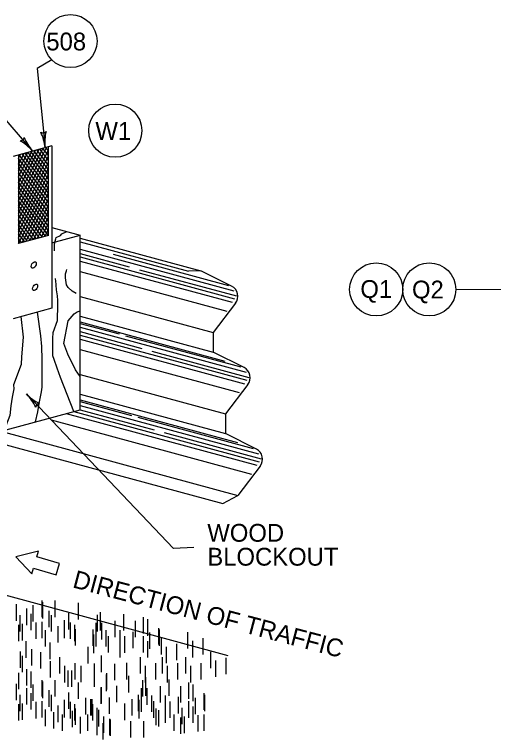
# Model space of a CAD drawing. Extents: x 503 to 668, y 594 to 694.
# Drawn here: x 566.31 to 585.12, y 618.54 to 647.01 of the extents above; entities that cross this region are included whole.
import ezdxf

# ---------------------------------------------------------------- set-up
doc = ezdxf.new("R2010")
doc.units = 0
doc.layers.add('Level 1', color=7, linetype='Continuous')
doc.layers.add('Level 2', color=7, linetype='Continuous')

msp = doc.modelspace()

# ---------------------------------------------------------------- linework, layer by layer
at = {"layer": 'Level 1'}
for centre, radius, start, end in [((567.432, 642.515), 0.157, 234.8355, 316.9522), ((565.563, 641.568), 1.958, 6.0609, 24.7296), ((569.457, 641.982), 1.958, 167.408, 186.0547), ((566.531, 642.206), 0.157, 269.4392, 351.5559), ((565.531, 640.366), 1.958, 40.6646, 59.3334), ((568.501, 642.917), 1.958, 202.0118, 220.6585), ((565.531, 640.366), 1.958, 40.6524, 40.6646), ((565.563, 641.568), 1.958, 6.0486, 6.0609)]:
    msp.add_arc(centre, radius, start, end, dxfattribs=at)
at = {"layer": 'Level 2'}
for p, q in [((563.703, 645.469), (567.016, 641.642)), ((567.769, 645.227), (567.192, 644.889)), ((567.192, 644.889), (567.51, 641.775)), ((567.773, 641.846), (566.26, 641.437)), ((566.46, 639.686), (567.577, 641.793)), ((566.46, 639.925), (567.429, 641.753)), ((566.46, 640.165), (567.281, 641.713)), ((566.46, 639.446), (567.644, 641.679)), ((566.46, 640.404), (567.133, 641.673)), ((567.644, 640.912), (567.073, 641.657)), ((567.644, 641.096), (567.19, 641.689)), ((567.644, 641.281), (567.307, 641.72)), ((567.644, 641.465), (567.424, 641.752)), ((567.644, 641.65), (567.541, 641.784)), ((567.644, 638.329), (567.644, 641.811)), ((567.773, 641.846), (567.773, 635.473)), ((566.46, 640.644), (566.984, 641.633)), ((566.46, 640.884), (566.836, 641.593)), ((566.46, 641.123), (566.688, 641.553)), ((566.46, 641.363), (566.54, 641.513)), ((566.46, 641.477), (566.46, 638.009)), ((566.46, 639.207), (567.644, 641.439)), ((567.644, 639.989), (566.487, 641.499)), ((567.644, 640.174), (566.604, 641.53)), ((567.644, 640.358), (566.721, 641.562)), ((567.644, 640.543), (566.838, 641.594)), ((567.644, 640.727), (566.955, 641.625)), ((567.644, 639.805), (566.46, 641.349)), ((566.46, 638.967), (567.644, 641.2)), ((567.644, 639.62), (566.46, 641.165)), ((567.644, 639.436), (566.46, 640.98)), ((566.46, 638.728), (567.644, 640.96)), ((567.644, 639.251), (566.46, 640.796)), ((566.46, 638.488), (567.644, 640.721)), ((567.644, 639.067), (566.46, 640.611)), ((566.46, 638.249), (567.644, 640.481)), ((567.644, 638.882), (566.46, 640.427)), ((567.644, 638.698), (566.46, 640.243)), ((566.46, 638.009), (567.621, 640.199)), ((567.644, 638.513), (566.46, 640.058)), ((566.608, 638.049), (567.644, 640.002)), ((567.644, 638.329), (566.46, 639.874)), ((567.527, 638.297), (566.46, 639.689)), ((566.756, 638.089), (567.644, 639.762)), ((567.409, 638.266), (566.46, 639.505)), ((566.905, 638.129), (567.644, 639.523)), ((567.292, 638.234), (566.46, 639.32)), ((567.175, 638.202), (566.46, 639.136)), ((567.053, 638.169), (567.644, 639.283)), ((567.058, 638.171), (566.46, 638.951)), ((567.201, 638.209), (567.644, 639.044)), ((567.35, 638.249), (567.644, 638.804)), ((566.941, 638.139), (566.46, 638.767)), ((566.824, 638.107), (566.46, 638.582)), ((567.498, 638.289), (567.644, 638.565)), ((567.773, 638.646), (568.884, 638.344)), ((566.707, 638.076), (566.46, 638.398)), ((567.644, 638.329), (566.46, 638.009)), ((567.773, 638.044), (568.884, 638.344)), ((568.884, 631.487), (568.884, 638.344)), ((568.884, 638.231), (573.623, 636.946)), ((566.589, 638.044), (566.46, 638.213)), ((566.472, 638.012), (566.46, 638.029)), ((568.884, 638.087), (573.143, 636.933)), ((568.884, 637.792), (574.916, 636.157)), ((568.884, 637.619), (570.816, 637.095)), ((568.884, 637.486), (574.949, 635.842)), ((570.18, 637.593), (574.709, 636.365)), ((568.884, 637.325), (574.853, 635.708)), ((568.884, 636.92), (574.642, 635.36)), ((571.216, 636.987), (575.022, 635.955)), ((573.623, 636.946), (573.143, 636.933)), ((574.837, 636.34), (573.623, 636.946)), ((583.641, 636.213), (586.602, 636.226)), ((568.884, 635.934), (574.11, 634.519)), ((574.985, 635.673), (574.11, 634.519)), ((567.773, 635.473), (566.26, 635.064)), ((568.884, 635.164), (574.11, 633.749)), ((568.884, 634.943), (574.575, 633.4)), ((568.884, 634.878), (570.417, 634.463)), ((568.884, 634.726), (575.403, 632.959)), ((568.884, 634.554), (571.303, 633.898)), ((568.884, 634.421), (575.436, 632.644)), ((568.884, 634.259), (575.34, 632.51)), ((570.667, 634.395), (575.196, 633.167)), ((574.11, 634.519), (574.11, 633.749)), ((568.884, 633.854), (575.13, 632.163)), ((571.704, 633.789), (575.509, 632.757)), ((575.324, 633.143), (574.11, 633.749)), ((568.884, 632.868), (574.597, 631.321)), ((575.472, 632.475), (574.597, 631.321)), ((572.547, 626.04), (566.778, 632.109)), ((568.884, 632.098), (574.597, 630.551)), ((568.884, 631.877), (575.062, 630.202)), ((568.884, 631.813), (570.904, 631.265)), ((565.158, 630.48), (568.884, 631.487)), ((568.641, 631.421), (575.923, 629.447)), ((568.884, 631.661), (575.89, 629.761)), ((568.884, 631.488), (571.79, 630.7)), ((568.342, 631.34), (575.827, 629.313)), ((571.154, 631.197), (575.684, 629.97)), ((574.597, 631.321), (574.597, 630.551)), ((567.744, 631.097), (575.617, 628.965)), ((565.77, 630.646), (575.084, 628.123)), ((572.191, 630.592), (575.996, 629.56)), ((575.811, 629.945), (574.597, 630.551)), ((565.158, 630.337), (574.496, 627.808)), ((575.959, 629.277), (575.084, 628.123)), ((574.496, 627.808), (575.084, 628.123)), ((573.347, 626.082), (572.547, 626.04)), ((565.158, 624.423), (574.693, 621.838)), ((567.375, 623.992), (567.375, 623.347)), ((567.89, 623.992), (567.89, 623.347)), ((566.375, 623.849), (566.375, 623.204)), ((567.033, 623.821), (567.033, 623.176)), ((567.404, 623.935), (567.404, 623.29)), ((568.814, 623.902), (568.814, 623.257)), ((566.775, 623.678), (566.775, 623.033)), ((566.947, 623.478), (566.947, 622.833)), ((567.661, 623.592), (567.661, 622.947)), ((568.433, 623.506), (568.433, 622.861)), ((569.558, 623.431), (569.558, 622.786)), ((569.673, 623.545), (569.673, 622.814)), ((570.587, 623.459), (570.587, 622.814)), ((566.518, 623.42), (566.518, 622.775)), ((567.375, 623.164), (567.375, 622.519)), ((567.747, 623.42), (567.747, 622.775)), ((568.261, 623.221), (568.261, 622.519)), ((570.244, 623.202), (570.244, 622.557)), ((571.044, 623.202), (571.044, 622.557)), ((571.359, 623.345), (571.359, 622.7)), ((571.53, 623.26), (571.53, 622.614)), ((566.461, 623.049), (566.461, 622.404)), ((566.604, 623.078), (566.604, 622.433)), ((567.147, 623.135), (567.147, 622.49)), ((568.004, 622.992), (568.004, 622.347)), ((568.49, 623.135), (568.49, 622.49)), ((568.661, 623.049), (568.661, 622.404)), ((568.69, 622.878), (568.69, 622.233)), ((569.387, 622.859), (569.387, 622.214)), ((569.501, 623.116), (569.501, 622.186)), ((569.73, 623.116), (569.73, 622.471)), ((571.959, 622.917), (571.959, 622.272)), ((571.987, 622.859), (571.987, 622.214)), ((567.512, 622.836), (567.512, 622.191)), ((569.416, 622.659), (569.416, 621.929)), ((569.901, 622.831), (569.901, 622.186)), ((569.987, 622.602), (569.987, 621.957)), ((570.444, 622.831), (570.444, 621.757)), ((570.631, 622.594), (570.631, 621.949)), ((570.958, 622.773), (570.958, 622.128)), ((571.359, 622.602), (571.359, 621.957)), ((571.616, 622.745), (571.616, 622.1)), ((573.1, 622.755), (573.1, 622.11)), ((566.755, 622.396), (566.755, 621.751)), ((567.692, 622.346), (567.692, 621.701)), ((571.53, 622.402), (571.53, 621.757)), ((572.074, 622.527), (572.074, 621.882)), ((572.676, 622.295), (572.676, 621.649)), ((573.296, 622.41), (573.296, 621.765)), ((573.702, 622.522), (573.702, 621.877)), ((566.973, 622.088), (566.973, 621.443)), ((569.193, 622.177), (569.193, 621.531)), ((572.27, 622.182), (572.27, 621.537)), ((566.526, 621.995), (566.526, 621.35)), ((566.612, 621.824), (566.612, 621.179)), ((567.334, 621.968), (567.334, 621.323)), ((568.07, 621.773), (568.07, 621.128)), ((569.708, 621.833), (569.708, 621.188)), ((571.248, 621.773), (571.248, 621.128)), ((572.103, 621.773), (572.103, 621.128)), ((573.029, 621.773), (573.029, 621.128)), ((574.012, 621.986), (574.012, 621.341)), ((574.614, 621.753), (574.614, 621.108)), ((567.702, 621.615), (567.702, 620.97)), ((568.671, 621.54), (568.671, 620.895)), ((568.919, 621.435), (568.919, 620.79)), ((569.438, 621.525), (569.438, 620.88)), ((570.234, 621.517), (570.234, 620.872)), ((570.7, 621.547), (570.7, 620.902)), ((571.849, 621.54), (571.849, 620.895)), ((572.704, 621.54), (572.704, 620.895)), ((573.63, 621.54), (573.63, 620.895)), ((574.208, 621.641), (574.208, 620.996)), ((566.461, 621.157), (566.461, 620.512)), ((566.775, 621.3), (566.775, 620.655)), ((566.947, 621.214), (566.947, 620.569)), ((568.265, 621.427), (568.265, 620.782)), ((568.408, 621.247), (568.408, 620.602)), ((568.543, 621.254), (568.543, 620.609)), ((569.43, 621.247), (569.43, 620.602)), ((569.926, 621.149), (569.926, 620.504)), ((571.443, 621.427), (571.443, 620.782)), ((572.298, 621.427), (572.298, 620.782)), ((573.225, 621.427), (573.225, 620.782)), ((567.375, 620.872), (567.375, 620.226)), ((567.89, 620.872), (567.89, 620.226)), ((569.904, 621.089), (569.904, 620.444)), ((570.79, 621.037), (570.79, 620.392)), ((571.34, 620.868), (571.34, 620.223)), ((571.454, 620.982), (571.454, 620.251)), ((572.368, 620.896), (572.368, 620.251)), ((566.375, 620.728), (566.375, 620.083)), ((567.033, 620.7), (567.033, 620.055)), ((567.404, 620.814), (567.404, 620.169)), ((568.814, 620.781), (568.814, 620.136)), ((569.693, 620.586), (569.693, 619.941)), ((569.716, 620.601), (569.716, 619.956)), ((570.314, 620.651), (570.314, 620.006)), ((572.026, 620.639), (572.026, 619.994)), ((572.825, 620.639), (572.825, 619.994)), ((573.14, 620.782), (573.14, 620.137)), ((573.312, 620.696), (573.312, 620.051)), ((566.518, 620.3), (566.518, 619.655)), ((566.775, 620.557), (566.775, 619.912)), ((566.947, 620.357), (566.947, 619.712)), ((567.661, 620.471), (567.661, 619.826)), ((567.747, 620.3), (567.747, 619.655)), ((568.433, 620.385), (568.433, 619.74)), ((571.168, 620.296), (571.168, 619.651)), ((571.283, 620.553), (571.283, 619.623)), ((571.511, 620.553), (571.511, 619.908)), ((573.74, 620.354), (573.74, 619.708)), ((573.769, 620.296), (573.769, 619.651)), ((567.147, 620.014), (567.147, 619.369)), ((567.375, 620.043), (567.375, 619.398)), ((568.261, 620.1), (568.261, 619.398)), ((568.49, 620.014), (568.49, 619.369)), ((569.092, 620.173), (569.092, 619.528)), ((569.29, 620.128), (569.29, 619.483)), ((569.347, 620.128), (569.347, 619.483)), ((570.022, 620.193), (570.022, 619.548)), ((570.911, 620.125), (570.911, 619.48)), ((571.197, 620.096), (571.197, 619.365)), ((571.683, 620.268), (571.683, 619.623)), ((571.768, 620.039), (571.768, 619.394)), ((572.225, 620.268), (572.225, 619.194)), ((572.412, 620.031), (572.412, 619.386)), ((572.74, 620.21), (572.74, 619.565)), ((573.14, 620.039), (573.14, 619.394)), ((573.397, 620.182), (573.397, 619.537)), ((566.461, 619.928), (566.461, 619.283)), ((566.604, 619.957), (566.604, 619.312)), ((568.004, 619.871), (568.004, 619.226)), ((568.661, 619.928), (568.661, 619.283)), ((568.69, 619.757), (568.69, 619.112)), ((569.376, 619.928), (569.376, 619.283)), ((569.547, 619.786), (569.547, 618.712)), ((570.625, 619.948), (570.625, 619.303)), ((571.854, 619.753), (571.854, 619.108)), ((572.883, 619.782), (572.883, 619.137)), ((573.312, 619.839), (573.312, 619.194)), ((567.512, 619.715), (567.512, 619.07)), ((567.833, 619.614), (567.833, 618.969)), ((568.176, 619.528), (568.176, 618.883)), ((568.576, 619.671), (568.576, 619.026)), ((569.176, 619.528), (569.176, 618.883)), ((569.604, 619.7), (569.604, 619.055)), ((569.805, 619.443), (569.805, 618.798)), ((571.968, 619.696), (571.968, 619.051)), ((572.568, 619.525), (572.568, 618.88)), ((572.969, 619.439), (572.969, 618.794)), ((573.511, 619.496), (573.511, 618.851)), ((573.74, 619.525), (573.74, 618.88)), ((568.891, 619.426), (568.891, 618.781)), ((569.776, 619.185), (569.776, 618.54)), ((570.033, 619.357), (570.033, 618.712)), ((570.062, 619.328), (570.062, 618.683)), ((570.86, 619.265), (570.86, 618.62)), ((571.37, 619.265), (571.37, 618.62)), ((572.825, 619.41), (572.825, 618.765))]:
    msp.add_line(p, q, dxfattribs=at)
for points in [[(567.872, 637.724), (567.872, 637.783), (567.872, 637.88), (567.872, 637.998), (567.925, 638.203), (567.947, 638.246), (568.109, 638.332), (568.162, 638.396), (568.357, 638.488)], [(568.731, 636.047), (568.57, 636.139), (568.409, 636.293), (568.347, 636.393), (568.316, 636.67), (568.316, 636.831), (568.347, 636.939), (568.359, 636.994)], [(568.643, 631.422), (568.109, 632.749), (567.979, 633.115), (567.861, 633.459), (567.818, 633.599), (567.807, 634.287), (567.829, 634.524), (567.99, 634.986), (567.99, 635.158), (568.012, 635.438), (568.012, 635.772), (567.99, 635.965), (567.958, 636.191), (567.947, 636.374), (567.925, 636.568), (567.915, 636.621), (567.915, 636.647)], [(568.884, 632.791), (568.698, 633.061), (568.401, 633.674), (568.243, 634.093), (568.418, 634.985), (568.646, 635.248), (568.768, 635.335), (568.884, 635.377)], [(566.561, 635.146), (566.651, 634.338), (566.581, 633.569), (566.563, 633.271), (566.266, 632.467), (566.283, 632.309), (566.213, 631.977), (566.161, 631.645), (566.126, 631.26), (565.898, 630.68)], [(567.203, 635.319), (567.333, 634.391), (567.368, 633.971), (567.386, 633.464), (567.386, 633.044), (567.386, 632.379), (567.351, 632.187), (567.263, 631.732), (567.211, 631.4), (567.117, 631.009)], [(566.355, 625.718), (566.99, 625.047), (567.056, 625.269), (567.942, 625.005), (568.074, 625.448), (567.188, 625.712), (567.254, 625.933), (566.355, 625.718)]]:
    msp.add_lwpolyline(points, dxfattribs=at)
for centre in [(568.506, 645.964), (570.266, 642.446), (580.514, 636.213), (582.599, 636.213)]:
    msp.add_circle(centre, 1.043, dxfattribs=at)
for centre, radius, start, end in [((574.627, 635.944), 0.449, 322.8335, 62.1358), ((575.114, 632.746), 0.449, 322.8335, 62.1358), ((568.184, 633.471), 1.958, 224.0885, 224.1007), ((568.184, 633.471), 1.958, 224.1007, 242.7695), ((565.372, 630.746), 1.958, 25.4479, 44.0946), ((567.296, 631.574), 0.157, 92.8753, 174.992), ((575.601, 629.548), 0.449, 322.8335, 62.1358)]:
    msp.add_arc(centre, radius, start, end, dxfattribs=at)
for centre in [(567.062, 637.174), (567.118, 636.294)]:
    msp.add_ellipse(centre, major_axis=(-0.07, -0.122), ratio=0.57735, dxfattribs=at)

# ---------------------------------------------------------------- texts
for s, p in [('508', (567.557, 645.597)), ('W1', (569.485, 642.085)), ('Q1', (579.891, 635.878)), ('Q2', (581.92, 635.857)), ('WOOD', (573.881, 626.305)), ('BLOCKOUT', (573.881, 625.367))]:
    msp.add_text(s, height=0.7, dxfattribs=at).set_placement(p)
msp.add_text('DIRECTION OF TRAFFIC', height=0.7, rotation=345.2458, dxfattribs=at).set_placement((568.554, 624.52))

doc.saveas('drawing.dxf')
